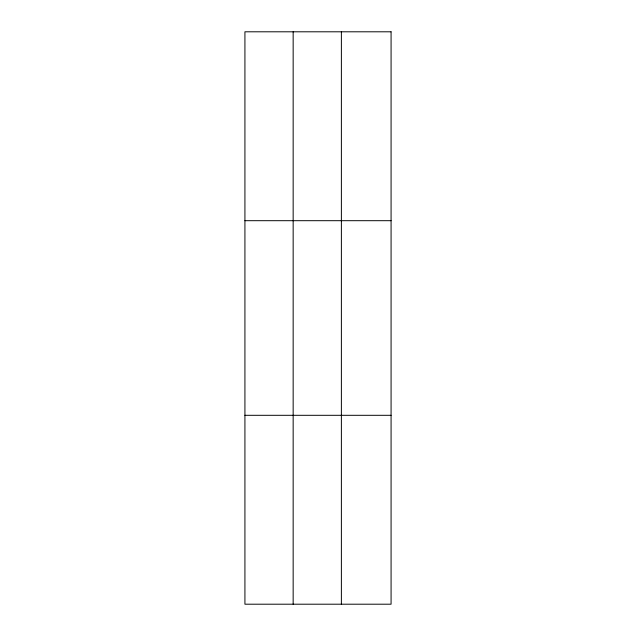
<?xml version="1.0" encoding="UTF-8"?>
<svg xmlns="http://www.w3.org/2000/svg" width="636" height="636" viewBox="0 0 636 636"><rect width="100%" height="100%" fill="white"/><g stroke="black" fill="none" stroke-linecap="round" stroke-linejoin="round"><path stroke-width="0.95" d="M293.156 31.8L293.156 604.2M341.381 31.8L341.381 604.2M244.924 220.692L391.076 220.692M244.924 415.308L391.076 415.308M391.076 31.8L391.076 604.2L244.924 604.2L244.924 31.8L391.076 31.8"/></g></svg>
